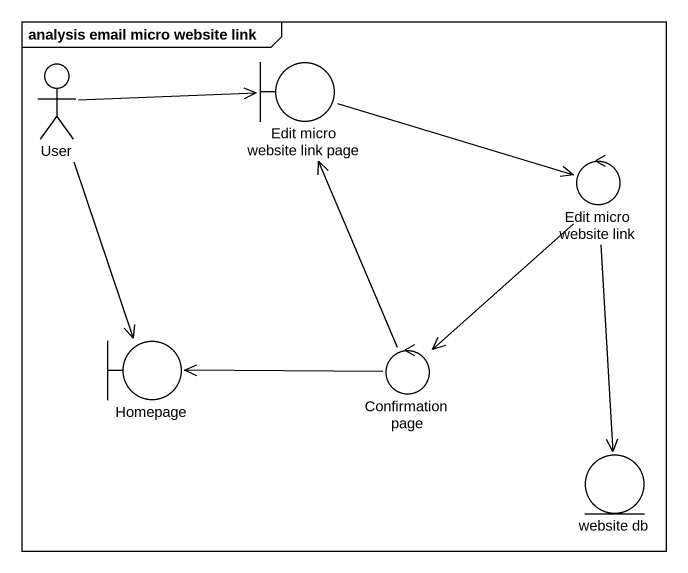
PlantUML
@startuml
mainframe analysis email micro website link
actor User
boundary "Edit micro website link page" as Edit_micro_website_link_page
control "Edit micro website link" as Edit_micro_website_link
boundary Homepage
control "Confirmation page" as Confirmation_page
entity "website db" as website_db
User -right-> Edit_micro_website_link_page
User --> Homepage
Edit_micro_website_link_page -right-> Edit_micro_website_link
Edit_micro_website_link --> Confirmation_page
Edit_micro_website_link --> website_db
Confirmation_page -up-> Edit_micro_website_link_page
Confirmation_page -left-> Homepage
@enduml
